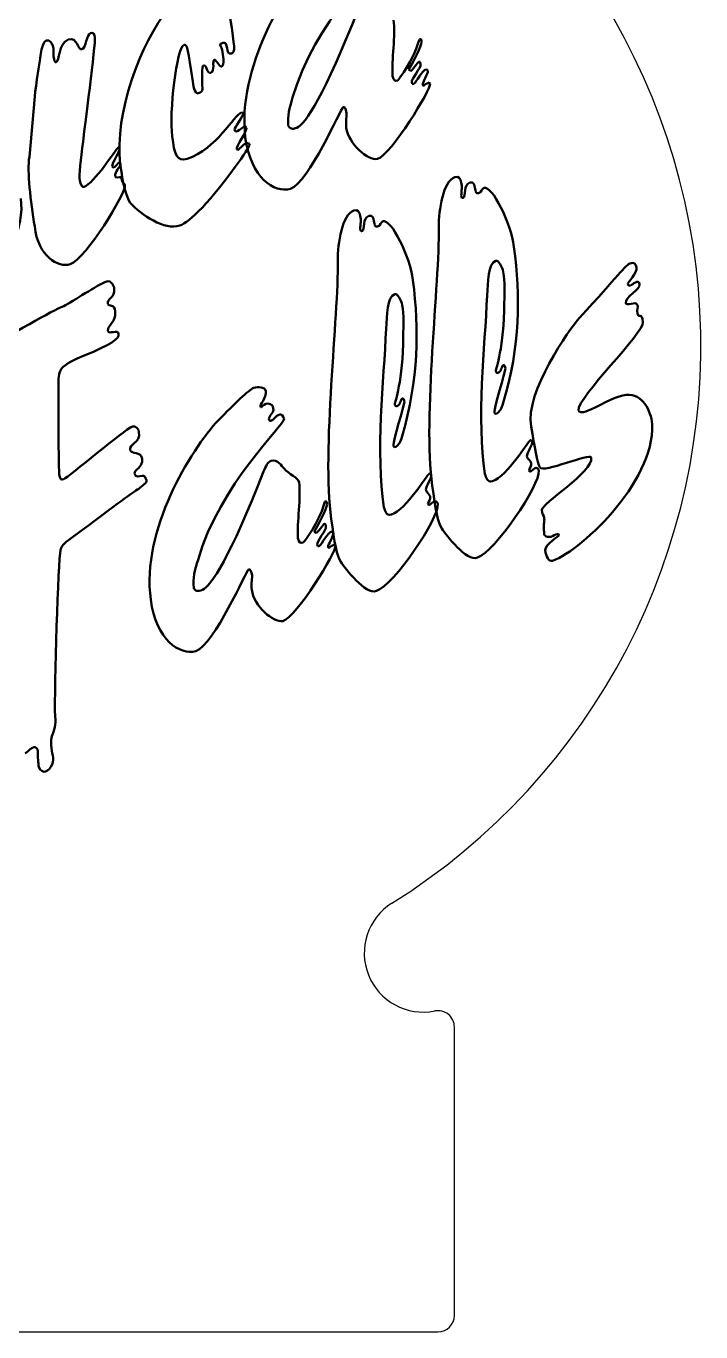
# Model space of a CAD drawing. Extents: x -7.5 to 32.5, y 0 to 60.
# Drawn here: x 11.97 to 32.5, y 0 to 39.72 of the extents above; entities that cross this region are included whole.
import ezdxf

# ---------------------------------------------------------------- set-up
doc = ezdxf.new("R2010")
doc.units = 0
doc.layers.add('Board_Outline', color=6, linetype='CONTINUOUS')
doc.layers.add('RFSR_Logo', color=7, linetype='CONTINUOUS', lineweight=50)

msp = doc.modelspace()

# ---------------------------------------------------------------- linework, layer by layer
at = {"layer": 'Board_Outline', "linetype": 'Continuous'}
for p, q in [((25, 0.5), (25, 9.272)), ((0.5, 0), (24.5, 0))]:
    msp.add_line(p, q, dxfattribs=at)
for centre, radius, start, end in [((12.5, 30), 20, 302.0054, 64.0794), ((24.05, 11.52), 1.792, 122.0054, 281.3206), ((24.5, 9.272), 0.5, 0, 101.3206), ((24.5, 0.5), 0.5, 270, 0)]:
    msp.add_arc(centre, radius, start, end, dxfattribs=at)
at = {"layer": 'RFSR_Logo', "color": 7}
for points in [[(23.902, 39.217), (23.935, 39.315)], [(23.902, 39.217), (23.935, 39.315)], [(23.608, 38.399), (23.673, 38.366)], [(23.608, 38.399), (23.673, 38.366)], [(24.229, 38.007), (24.262, 37.974)], [(24.229, 38.007), (24.262, 37.974)], [(12.066, 35.751), (12.229, 37.582), (12.229, 37.582)], [(12.066, 35.751), (12.229, 37.582), (12.229, 37.582)], [(18.671, 36.176), (18.769, 36.143)], [(18.671, 36.176), (18.769, 36.143)], [(18.376, 35.98), (18.409, 35.947)], [(18.376, 35.98), (18.409, 35.947)], [(21.025, 25.157), (21.057, 25.255)], [(21.025, 25.157), (21.057, 25.255)], [(20.73, 24.34), (20.796, 24.307)], [(20.73, 24.34), (20.796, 24.307)], [(21.352, 23.947), (21.384, 23.915)], [(21.352, 23.947), (21.384, 23.915)]]:
    msp.add_lwpolyline(points, dxfattribs=at)
for points in [[(28.806, 30.846), (28.806, 30.846)], [(28.806, 30.846), (28.806, 30.846)], [(26.485, 28.263), (26.485, 28.263)], [(26.485, 28.263), (26.485, 28.263)], [(17.82, 27.74), (17.82, 27.74)], [(17.82, 27.74), (17.82, 27.74)], [(23.412, 27.25), (23.412, 27.25)], [(23.412, 27.25), (23.412, 27.25)]]:
    msp.add_lwpolyline(points, close=True, dxfattribs=at)
for points in [[(18.638, 36.339), (18.376, 38.432), (19.88, 40.884), (20.698, 41.8)], [(18.638, 36.339), (18.376, 38.432), (19.88, 40.884), (20.698, 41.8)], [(22.692, 41.832), (22.725, 41.669), (20.73, 39.838), (20.076, 37.549)], [(22.692, 41.832), (22.725, 41.669), (20.73, 39.838), (20.076, 37.549)], [(20.207, 36.634), (20.469, 36.732), (21.057, 37.647), (22.071, 40.23)], [(20.207, 36.634), (20.469, 36.732), (21.057, 37.647), (22.071, 40.23)], [(14.878, 35.228), (14.583, 36.732), (15.27, 38.824), (16.153, 40.067)], [(14.878, 35.228), (14.583, 36.732), (15.27, 38.824), (16.153, 40.067)], [(18.18, 39.969), (18.311, 39.086), (18.344, 38.922), (18.213, 38.89)], [(18.18, 39.969), (18.311, 39.086), (18.344, 38.922), (18.213, 38.89)], [(23.15, 39.903), (23.215, 39.478), (23.085, 38.661), (23.117, 38.203)], [(23.15, 39.903), (23.215, 39.478), (23.085, 38.661), (23.117, 38.203)], [(13.243, 39.315), (13.537, 39.413), (13.537, 38.955), (13.668, 39.02)], [(13.243, 39.315), (13.537, 39.413), (13.537, 38.955), (13.668, 39.02)], [(13.668, 39.02), (13.799, 39.053), (13.799, 39.478), (13.93, 39.511)], [(13.668, 39.02), (13.799, 39.053), (13.799, 39.478), (13.93, 39.511)], [(14.06, 39.38), (14.093, 39.217), (13.733, 36.503), (13.701, 36.209)], [(14.06, 39.38), (14.093, 39.217), (13.733, 36.503), (13.701, 36.209)], [(13.93, 39.511), (13.995, 39.544), (14.06, 39.478), (14.06, 39.38)], [(13.93, 39.511), (13.995, 39.544), (14.06, 39.478), (14.06, 39.38)], [(23.935, 39.315), (23.967, 39.347), (24, 39.315), (24, 39.282)], [(23.935, 39.315), (23.967, 39.347), (24, 39.315), (24, 39.282)], [(12.229, 37.582), (12.262, 37.941), (12.393, 38.661), (12.426, 38.955)], [(12.229, 37.582), (12.262, 37.941), (12.393, 38.661), (12.426, 38.955)], [(12.426, 38.955), (12.458, 39.119), (12.524, 39.282), (12.589, 39.282)], [(12.426, 38.955), (12.458, 39.119), (12.524, 39.282), (12.589, 39.282)], [(12.589, 39.282), (12.687, 39.315), (12.752, 39.217), (12.785, 39.119)], [(12.589, 39.282), (12.687, 39.315), (12.752, 39.217), (12.785, 39.119)], [(12.785, 39.119), (12.818, 39.053), (12.785, 38.792), (12.818, 38.726)], [(12.785, 39.119), (12.818, 39.053), (12.785, 38.792), (12.818, 38.726)], [(12.883, 38.628), (12.981, 38.661), (12.949, 39.184), (13.243, 39.315)], [(12.883, 38.628), (12.981, 38.661), (12.949, 39.184), (13.243, 39.315)], [(16.774, 39.151), (16.545, 39.086), (16.316, 37.091), (16.414, 36.372)], [(16.774, 39.151), (16.545, 39.086), (16.316, 37.091), (16.414, 36.372)], [(17.036, 38.04), (16.905, 38.988), (16.872, 39.184), (16.774, 39.151)], [(17.036, 38.04), (16.905, 38.988), (16.872, 39.184), (16.774, 39.151)], [(17.951, 39.217), (17.886, 39.184), (17.853, 39.184), (17.886, 39.119)], [(17.951, 39.217), (17.886, 39.184), (17.853, 39.184), (17.886, 39.119)], [(17.886, 39.119), (17.919, 39.053), (17.951, 38.955), (17.951, 38.857)], [(17.886, 39.119), (17.919, 39.053), (17.951, 38.955), (17.951, 38.857)], [(18.213, 38.89), (18.017, 38.824), (18.147, 39.282), (17.951, 39.217)], [(18.213, 38.89), (18.017, 38.824), (18.147, 39.282), (17.951, 39.217)], [(23.281, 38.072), (23.313, 38.105), (23.771, 38.726), (23.902, 39.217)], [(23.281, 38.072), (23.313, 38.105), (23.771, 38.726), (23.902, 39.217)], [(24, 39.282), (24.033, 39.217), (23.869, 38.857), (23.608, 38.399)], [(24, 39.282), (24.033, 39.217), (23.869, 38.857), (23.608, 38.399)], [(12.818, 38.726), (12.818, 38.693), (12.851, 38.595), (12.883, 38.628)], [(12.818, 38.726), (12.818, 38.693), (12.851, 38.595), (12.883, 38.628)], [(17.592, 38.301), (17.461, 38.268), (17.461, 38.563), (17.363, 38.53)], [(17.592, 38.301), (17.461, 38.268), (17.461, 38.563), (17.363, 38.53)], [(17.69, 38.693), (17.624, 38.661), (17.722, 38.366), (17.592, 38.301)], [(17.69, 38.693), (17.624, 38.661), (17.722, 38.366), (17.592, 38.301)], [(17.919, 38.497), (17.853, 38.465), (17.755, 38.726), (17.69, 38.693)], [(17.919, 38.497), (17.853, 38.465), (17.755, 38.726), (17.69, 38.693)], [(17.951, 38.857), (17.984, 38.661), (17.984, 38.53), (17.919, 38.497)], [(17.951, 38.857), (17.984, 38.661), (17.984, 38.53), (17.919, 38.497)], [(23.673, 38.366), (23.706, 38.366), (23.902, 38.628), (23.902, 38.628)], [(23.673, 38.366), (23.706, 38.366), (23.902, 38.628), (23.902, 38.628)], [(23.967, 38.563), (24, 38.465), (23.673, 38.105), (23.706, 38.007)], [(23.967, 38.563), (24, 38.465), (23.673, 38.105), (23.706, 38.007)], [(23.902, 38.628), (23.935, 38.661), (23.967, 38.628), (23.967, 38.563)], [(23.902, 38.628), (23.935, 38.661), (23.967, 38.628), (23.967, 38.563)], [(17.363, 38.53), (17.297, 38.497), (17.33, 38.138), (17.33, 37.811)], [(17.363, 38.53), (17.297, 38.497), (17.33, 38.138), (17.33, 37.811)], [(23.117, 38.203), (23.15, 38.072), (23.183, 38.04), (23.281, 38.072)], [(23.117, 38.203), (23.15, 38.072), (23.183, 38.04), (23.281, 38.072)], [(23.771, 37.974), (23.837, 38.007), (24.033, 38.399), (24.131, 38.399)], [(23.771, 37.974), (23.837, 38.007), (24.033, 38.399), (24.131, 38.399)], [(24.196, 38.366), (24.196, 38.268), (24.033, 38.007), (24.033, 37.941)], [(24.196, 38.366), (24.196, 38.268), (24.033, 38.007), (24.033, 37.941)], [(24.131, 38.399), (24.164, 38.399), (24.196, 38.399), (24.196, 38.366)], [(24.131, 38.399), (24.164, 38.399), (24.196, 38.399), (24.196, 38.366)], [(17.199, 37.68), (17.134, 37.647), (17.068, 37.811), (17.036, 38.04)], [(17.199, 37.68), (17.134, 37.647), (17.068, 37.811), (17.036, 38.04)], [(17.33, 37.811), (17.33, 37.745), (17.297, 37.713), (17.199, 37.68)], [(17.33, 37.811), (17.33, 37.745), (17.297, 37.713), (17.199, 37.68)], [(24.262, 37.974), (24.294, 37.811), (23.085, 35.816), (22.66, 35.685)], [(24.262, 37.974), (24.294, 37.811), (23.085, 35.816), (22.66, 35.685)], [(23.706, 38.007), (23.706, 37.974), (23.738, 37.941), (23.771, 37.974)], [(23.706, 38.007), (23.706, 37.974), (23.738, 37.941), (23.771, 37.974)], [(24.033, 37.941), (24.033, 37.909), (24.065, 37.909), (24.065, 37.909)], [(24.033, 37.941), (24.033, 37.909), (24.065, 37.909), (24.065, 37.909)], [(24.065, 37.909), (24.098, 37.941), (24.131, 37.974), (24.229, 38.007)], [(24.065, 37.909), (24.098, 37.941), (24.131, 37.974), (24.229, 38.007)], [(20.076, 37.549), (19.978, 37.222), (19.913, 36.993), (19.946, 36.699)], [(20.076, 37.549), (19.978, 37.222), (19.913, 36.993), (19.946, 36.699)], [(16.872, 35.685), (17.755, 35.98), (18.311, 37.026), (18.507, 37.091)], [(16.872, 35.685), (17.755, 35.98), (18.311, 37.026), (18.507, 37.091)], [(18.572, 37.059), (18.572, 36.993), (18.311, 36.634), (18.311, 36.568)], [(18.572, 37.059), (18.572, 36.993), (18.311, 36.634), (18.311, 36.568)], [(18.507, 37.091), (18.54, 37.091), (18.572, 37.091), (18.572, 37.059)], [(18.507, 37.091), (18.54, 37.091), (18.572, 37.091), (18.572, 37.059)], [(21.613, 37.255), (21.548, 37.222), (20.567, 34.966), (20.011, 34.77)], [(21.613, 37.255), (21.548, 37.222), (20.567, 34.966), (20.011, 34.77)], [(21.711, 37.124), (21.679, 37.189), (21.679, 37.287), (21.613, 37.255)], [(21.711, 37.124), (21.679, 37.189), (21.679, 37.287), (21.613, 37.255)], [(21.711, 36.634), (21.679, 36.83), (21.744, 36.993), (21.711, 37.124)], [(21.711, 36.634), (21.679, 36.83), (21.744, 36.993), (21.711, 37.124)], [(18.311, 36.568), (18.311, 36.535), (18.344, 36.503), (18.409, 36.535)], [(18.311, 36.568), (18.311, 36.535), (18.344, 36.503), (18.409, 36.535)], [(18.671, 36.634), (18.703, 36.535), (18.344, 36.045), (18.376, 35.98)], [(18.671, 36.634), (18.703, 36.535), (18.344, 36.045), (18.376, 35.98)], [(18.409, 36.535), (18.474, 36.568), (18.572, 36.666), (18.605, 36.666)], [(18.409, 36.535), (18.474, 36.568), (18.572, 36.666), (18.605, 36.666)], [(18.605, 36.666), (18.638, 36.699), (18.671, 36.634), (18.671, 36.634)], [(18.605, 36.666), (18.638, 36.699), (18.671, 36.634), (18.671, 36.634)], [(19.946, 36.699), (19.978, 36.601), (20.076, 36.568), (20.207, 36.634)], [(19.946, 36.699), (19.978, 36.601), (20.076, 36.568), (20.207, 36.634)], [(22.66, 35.685), (22.365, 35.62), (21.777, 36.143), (21.711, 36.634)], [(22.66, 35.685), (22.365, 35.62), (21.777, 36.143), (21.711, 36.634)], [(13.701, 36.209), (13.635, 35.685), (13.57, 35.162), (13.603, 35.031)], [(13.701, 36.209), (13.635, 35.685), (13.57, 35.162), (13.603, 35.031)], [(16.414, 36.372), (16.48, 35.816), (16.545, 35.587), (16.872, 35.685)], [(16.414, 36.372), (16.48, 35.816), (16.545, 35.587), (16.872, 35.685)], [(18.409, 35.947), (18.442, 35.98), (18.638, 36.176), (18.671, 36.176)], [(18.409, 35.947), (18.442, 35.98), (18.638, 36.176), (18.671, 36.176)], [(20.011, 34.77), (19.521, 34.639), (18.801, 35.097), (18.638, 36.339)], [(20.011, 34.77), (19.521, 34.639), (18.801, 35.097), (18.638, 36.339)], [(13.733, 34.835), (14.028, 34.933), (14.714, 35.98), (14.747, 36.012)], [(13.733, 34.835), (14.028, 34.933), (14.714, 35.98), (14.747, 36.012)], [(14.812, 35.98), (14.812, 35.914), (14.583, 35.555), (14.583, 35.456)], [(14.812, 35.98), (14.812, 35.914), (14.583, 35.555), (14.583, 35.456)], [(14.747, 36.012), (14.78, 36.045), (14.812, 36.045), (14.812, 35.98)], [(14.747, 36.012), (14.78, 36.045), (14.812, 36.045), (14.812, 35.98)], [(18.769, 36.143), (18.769, 36.11), (18.736, 36.012), (18.507, 35.685)], [(18.769, 36.143), (18.769, 36.11), (18.736, 36.012), (18.507, 35.685)], [(12.229, 33.625), (12.099, 34.41), (12, 35.293), (12.066, 35.751)], [(12.229, 33.625), (12.099, 34.41), (12, 35.293), (12.066, 35.751)], [(14.583, 35.456), (14.583, 35.424), (14.616, 35.424), (14.649, 35.424)], [(14.583, 35.456), (14.583, 35.424), (14.616, 35.424), (14.649, 35.424)], [(14.649, 35.424), (14.714, 35.456), (14.747, 35.555), (14.78, 35.555)], [(14.649, 35.424), (14.714, 35.456), (14.747, 35.555), (14.78, 35.555)], [(14.845, 35.522), (14.845, 35.489), (14.649, 35.26), (14.682, 35.162)], [(14.845, 35.522), (14.845, 35.489), (14.649, 35.26), (14.682, 35.162)], [(14.78, 35.555), (14.812, 35.555), (14.845, 35.555), (14.845, 35.522)], [(14.78, 35.555), (14.812, 35.555), (14.845, 35.555), (14.845, 35.522)], [(18.507, 35.685), (17.559, 34.345), (16.938, 33.756), (16.643, 33.658)], [(18.507, 35.685), (17.559, 34.345), (16.938, 33.756), (16.643, 33.658)], [(13.603, 35.031), (13.635, 34.901), (13.668, 34.803), (13.733, 34.835)], [(13.603, 35.031), (13.635, 34.901), (13.668, 34.803), (13.733, 34.835)], [(14.682, 35.162), (14.682, 35.097), (14.812, 35.13), (14.845, 35.13)], [(14.682, 35.162), (14.682, 35.097), (14.812, 35.13), (14.845, 35.13)], [(14.845, 35.13), (14.878, 35.13), (14.878, 34.999), (14.91, 34.966)], [(14.845, 35.13), (14.878, 35.13), (14.878, 34.999), (14.91, 34.966)], [(15.139, 34.345), (15.009, 34.508), (14.91, 34.966), (14.878, 35.228)], [(15.139, 34.345), (15.009, 34.508), (14.91, 34.966), (14.878, 35.228)], [(14.91, 34.966), (14.943, 34.933), (14.976, 34.933), (14.976, 34.868)], [(14.91, 34.966), (14.943, 34.933), (14.976, 34.933), (14.976, 34.868)], [(24.523, 33.593), (24.523, 34.149), (24.654, 34.999), (25.014, 35.13)], [(24.523, 33.593), (24.523, 34.149), (24.654, 34.999), (25.014, 35.13)], [(25.014, 35.13), (25.144, 35.162), (25.177, 35.097), (25.21, 34.966)], [(25.014, 35.13), (25.144, 35.162), (25.177, 35.097), (25.21, 34.966)], [(25.21, 34.966), (25.243, 34.835), (25.21, 34.704), (25.21, 34.574)], [(25.21, 34.966), (25.243, 34.835), (25.21, 34.704), (25.21, 34.574)], [(25.275, 34.508), (25.341, 34.541), (25.275, 34.901), (25.471, 34.966)], [(25.275, 34.508), (25.341, 34.541), (25.275, 34.901), (25.471, 34.966)], [(25.471, 34.966), (25.7, 35.031), (25.569, 34.574), (25.733, 34.639)], [(25.471, 34.966), (25.7, 35.031), (25.569, 34.574), (25.733, 34.639)], [(14.976, 34.868), (15.009, 34.672), (13.799, 32.645), (13.308, 32.481)], [(14.976, 34.868), (15.009, 34.672), (13.799, 32.645), (13.308, 32.481)], [(25.21, 34.574), (25.21, 34.508), (25.243, 34.476), (25.275, 34.508)], [(25.21, 34.574), (25.21, 34.508), (25.243, 34.476), (25.275, 34.508)], [(25.733, 34.639), (25.831, 34.672), (25.831, 34.77), (25.896, 34.803)], [(25.733, 34.639), (25.831, 34.672), (25.831, 34.77), (25.896, 34.803)], [(25.896, 34.803), (26.158, 34.868), (26.714, 33.756), (26.812, 33.004)], [(25.896, 34.803), (26.158, 34.868), (26.714, 33.756), (26.812, 33.004)], [(11.804, 34.476), (12.066, 32.743), (9.712, 30.487), (8.796, 30.16)], [(11.804, 34.476), (12.066, 32.743), (9.712, 30.487), (8.796, 30.16)], [(16.643, 33.658), (16.186, 33.495), (15.466, 33.985), (15.139, 34.345)], [(16.643, 33.658), (16.186, 33.495), (15.466, 33.985), (15.139, 34.345)], [(21.45, 32.579), (21.45, 33.135), (21.581, 33.985), (21.94, 34.116)], [(21.45, 32.579), (21.45, 33.135), (21.581, 33.985), (21.94, 34.116)], [(21.94, 34.116), (22.071, 34.149), (22.104, 34.083), (22.136, 33.952)], [(21.94, 34.116), (22.071, 34.149), (22.104, 34.083), (22.136, 33.952)], [(22.136, 33.952), (22.169, 33.822), (22.136, 33.691), (22.136, 33.56)], [(22.136, 33.952), (22.169, 33.822), (22.136, 33.691), (22.136, 33.56)], [(22.202, 33.495), (22.267, 33.527), (22.202, 33.887), (22.398, 33.952)], [(22.202, 33.495), (22.267, 33.527), (22.202, 33.887), (22.398, 33.952)], [(22.398, 33.952), (22.627, 34.018), (22.496, 33.56), (22.66, 33.625)], [(22.398, 33.952), (22.627, 34.018), (22.496, 33.56), (22.66, 33.625)], [(22.66, 33.625), (22.758, 33.658), (22.758, 33.756), (22.823, 33.789)], [(22.66, 33.625), (22.758, 33.658), (22.758, 33.756), (22.823, 33.789)], [(22.823, 33.789), (23.085, 33.854), (23.64, 32.743), (23.738, 31.991)], [(22.823, 33.789), (23.085, 33.854), (23.64, 32.743), (23.738, 31.991)], [(13.308, 32.481), (12.949, 32.35), (12.327, 32.743), (12.229, 33.625)], [(13.308, 32.481), (12.949, 32.35), (12.327, 32.743), (12.229, 33.625)], [(22.136, 33.56), (22.136, 33.495), (22.169, 33.462), (22.202, 33.495)], [(22.136, 33.56), (22.136, 33.495), (22.169, 33.462), (22.202, 33.495)], [(24.327, 25.746), (24.033, 27.806), (24.556, 31.958), (24.523, 33.593)], [(24.327, 25.746), (24.033, 27.806), (24.556, 31.958), (24.523, 33.593)], [(26.812, 33.004), (27.008, 31.5), (27.008, 29.996), (26.485, 28.263)], [(26.812, 33.004), (27.008, 31.5), (27.008, 29.996), (26.485, 28.263)], [(21.254, 24.732), (20.959, 26.792), (21.482, 30.944), (21.45, 32.579)], [(21.254, 24.732), (20.959, 26.792), (21.482, 30.944), (21.45, 32.579)], [(26.256, 32.579), (26.027, 32.514), (26.027, 31.925), (25.995, 31.533)], [(26.256, 32.579), (26.027, 32.514), (26.027, 31.925), (25.995, 31.533)], [(26.485, 32.252), (26.452, 32.383), (26.354, 32.612), (26.256, 32.579)], [(26.485, 32.252), (26.452, 32.383), (26.354, 32.612), (26.256, 32.579)], [(26.518, 31.304), (26.518, 31.631), (26.55, 31.925), (26.485, 32.252)], [(26.518, 31.304), (26.518, 31.631), (26.55, 31.925), (26.485, 32.252)], [(28.806, 30.846), (30.016, 32.154), (30.18, 32.448), (30.376, 32.514)], [(28.806, 30.846), (30.016, 32.154), (30.18, 32.448), (30.376, 32.514)], [(30.539, 32.383), (30.572, 32.22), (30.278, 31.925), (30.278, 31.893)], [(30.539, 32.383), (30.572, 32.22), (30.278, 31.925), (30.278, 31.893)], [(30.376, 32.514), (30.441, 32.547), (30.539, 32.481), (30.539, 32.383)], [(30.376, 32.514), (30.441, 32.547), (30.539, 32.481), (30.539, 32.383)], [(13.112, 31.206), (13.374, 31.337), (14.158, 31.86), (14.42, 31.958)], [(13.112, 31.206), (13.374, 31.337), (14.158, 31.86), (14.42, 31.958)], [(14.42, 31.958), (14.551, 31.991), (14.649, 31.827), (14.649, 31.729)], [(14.42, 31.958), (14.551, 31.991), (14.649, 31.827), (14.649, 31.729)], [(23.738, 31.991), (23.935, 30.487), (23.902, 28.983), (23.412, 27.25)], [(23.738, 31.991), (23.935, 30.487), (23.902, 28.983), (23.412, 27.25)], [(30.637, 31.86), (30.67, 31.729), (30.18, 31.468), (30.212, 31.304)], [(30.637, 31.86), (30.67, 31.729), (30.18, 31.468), (30.212, 31.304)], [(30.278, 31.893), (30.278, 31.827), (30.31, 31.827), (30.343, 31.827)], [(30.278, 31.893), (30.278, 31.827), (30.31, 31.827), (30.343, 31.827)], [(30.343, 31.827), (30.409, 31.86), (30.441, 31.893), (30.507, 31.925)], [(30.343, 31.827), (30.409, 31.86), (30.441, 31.893), (30.507, 31.925)], [(30.507, 31.925), (30.572, 31.958), (30.637, 31.958), (30.637, 31.86)], [(30.507, 31.925), (30.572, 31.958), (30.637, 31.958), (30.637, 31.86)], [(14.649, 31.729), (14.682, 31.468), (14.42, 31.435), (14.453, 31.271)], [(14.649, 31.729), (14.682, 31.468), (14.42, 31.435), (14.453, 31.271)], [(23.183, 31.566), (22.954, 31.5), (22.954, 30.912), (22.921, 30.519)], [(23.183, 31.566), (22.954, 31.5), (22.954, 30.912), (22.921, 30.519)], [(23.412, 31.239), (23.379, 31.369), (23.281, 31.598), (23.183, 31.566)], [(23.412, 31.239), (23.379, 31.369), (23.281, 31.598), (23.183, 31.566)], [(25.995, 31.533), (25.929, 29.963), (25.668, 27.74), (25.929, 26.105)], [(25.995, 31.533), (25.929, 29.963), (25.668, 27.74), (25.929, 26.105)], [(7.39, 27.806), (8.469, 28.59), (12.393, 30.912), (13.112, 31.206)], [(7.39, 27.806), (8.469, 28.59), (12.393, 30.912), (13.112, 31.206)], [(14.453, 31.271), (14.485, 31.173), (14.649, 31.304), (14.682, 31.042)], [(14.453, 31.271), (14.485, 31.173), (14.649, 31.304), (14.682, 31.042)], [(14.682, 31.042), (14.714, 30.716), (14.453, 30.65), (14.453, 30.454)], [(14.682, 31.042), (14.714, 30.716), (14.453, 30.65), (14.453, 30.454)], [(23.444, 30.29), (23.444, 30.617), (23.477, 30.912), (23.412, 31.239)], [(23.444, 30.29), (23.444, 30.617), (23.477, 30.912), (23.412, 31.239)], [(26.256, 29.244), (26.256, 29.277), (26.518, 29.963), (26.518, 31.304)], [(26.256, 29.244), (26.256, 29.277), (26.518, 29.963), (26.518, 31.304)], [(30.212, 31.304), (30.212, 31.239), (30.31, 31.271), (30.376, 31.271)], [(30.212, 31.304), (30.212, 31.239), (30.31, 31.271), (30.376, 31.271)], [(30.376, 31.271), (30.474, 31.304), (30.539, 31.304), (30.572, 31.239)], [(30.376, 31.271), (30.474, 31.304), (30.539, 31.304), (30.572, 31.239)], [(30.572, 31.239), (30.605, 31.173), (30.539, 31.108), (30.572, 30.977)], [(30.572, 31.239), (30.605, 31.173), (30.539, 31.108), (30.572, 30.977)], [(30.572, 30.977), (30.605, 30.814), (30.703, 31.042), (30.736, 30.716)], [(30.572, 30.977), (30.605, 30.814), (30.703, 31.042), (30.736, 30.716)], [(27.335, 27.544), (27.139, 28.59), (28.512, 30.519), (28.806, 30.846)], [(27.335, 27.544), (27.139, 28.59), (28.512, 30.519), (28.806, 30.846)], [(30.736, 30.716), (30.768, 30.389), (28.741, 28.427), (28.774, 28.034)], [(30.736, 30.716), (30.768, 30.389), (28.741, 28.427), (28.774, 28.034)], [(14.78, 30.356), (14.812, 30.225), (14.551, 30.029), (13.733, 29.702)], [(14.78, 30.356), (14.812, 30.225), (14.551, 30.029), (13.733, 29.702)], [(14.453, 30.454), (14.485, 30.323), (14.78, 30.519), (14.78, 30.356)], [(14.453, 30.454), (14.485, 30.323), (14.78, 30.519), (14.78, 30.356)], [(22.921, 30.519), (22.856, 28.95), (22.594, 26.727), (22.856, 25.092)], [(22.921, 30.519), (22.856, 28.95), (22.594, 26.727), (22.856, 25.092)], [(23.183, 28.231), (23.183, 28.263), (23.444, 28.95), (23.444, 30.29)], [(23.183, 28.231), (23.183, 28.263), (23.444, 28.95), (23.444, 30.29)], [(13.733, 29.702), (13.505, 29.604), (13.145, 29.44), (13.047, 29.31)], [(13.733, 29.702), (13.505, 29.604), (13.145, 29.44), (13.047, 29.31)], [(26.485, 29.408), (26.42, 29.375), (26.452, 29.211), (26.322, 29.179)], [(26.485, 29.408), (26.42, 29.375), (26.452, 29.211), (26.322, 29.179)], [(26.55, 29.31), (26.55, 29.342), (26.518, 29.44), (26.485, 29.408)], [(26.55, 29.31), (26.55, 29.342), (26.518, 29.44), (26.485, 29.408)], [(13.047, 29.31), (12.981, 29.211), (12.949, 29.048), (12.949, 28.885)], [(13.047, 29.31), (12.981, 29.211), (12.949, 29.048), (12.949, 28.885)], [(26.223, 28.002), (26.191, 28.067), (26.55, 29.211), (26.55, 29.31)], [(26.223, 28.002), (26.191, 28.067), (26.55, 29.211), (26.55, 29.31)], [(26.322, 29.179), (26.289, 29.146), (26.256, 29.211), (26.256, 29.244)], [(26.322, 29.179), (26.289, 29.146), (26.256, 29.211), (26.256, 29.244)], [(12.949, 28.885), (12.949, 28.656), (12.949, 26.171), (12.981, 26.04)], [(12.949, 28.885), (12.949, 28.656), (12.949, 26.171), (12.981, 26.04)], [(17.82, 27.74), (18.311, 28.231), (18.736, 28.656), (18.899, 28.721)], [(17.82, 27.74), (18.311, 28.231), (18.736, 28.656), (18.899, 28.721)], [(18.899, 28.721), (19.03, 28.754), (19.226, 28.754), (19.259, 28.623)], [(18.899, 28.721), (19.03, 28.754), (19.226, 28.754), (19.259, 28.623)], [(19.259, 28.623), (19.292, 28.427), (19.063, 28.165), (19.096, 28.165)], [(19.259, 28.623), (19.292, 28.427), (19.063, 28.165), (19.096, 28.165)], [(30.016, 28.459), (30.605, 28.656), (30.899, 28.198), (30.997, 27.773)], [(30.016, 28.459), (30.605, 28.656), (30.899, 28.198), (30.997, 27.773)], [(19.128, 28.132), (19.161, 28.165), (19.194, 28.198), (19.259, 28.231)], [(19.128, 28.132), (19.161, 28.165), (19.194, 28.198), (19.259, 28.231)], [(19.259, 28.231), (19.324, 28.263), (19.488, 28.231), (19.488, 28.1)], [(19.259, 28.231), (19.324, 28.263), (19.488, 28.231), (19.488, 28.1)], [(23.15, 26.988), (23.117, 27.054), (23.477, 28.198), (23.477, 28.296)], [(23.15, 26.988), (23.117, 27.054), (23.477, 28.198), (23.477, 28.296)], [(23.248, 28.165), (23.215, 28.132), (23.183, 28.198), (23.183, 28.231)], [(23.248, 28.165), (23.215, 28.132), (23.183, 28.198), (23.183, 28.231)], [(23.412, 28.394), (23.346, 28.361), (23.379, 28.198), (23.248, 28.165)], [(23.412, 28.394), (23.346, 28.361), (23.379, 28.198), (23.248, 28.165)], [(23.477, 28.296), (23.477, 28.329), (23.444, 28.427), (23.412, 28.394)], [(23.477, 28.296), (23.477, 28.329), (23.444, 28.427), (23.412, 28.394)], [(26.485, 28.263), (26.42, 28.067), (26.387, 28.002), (26.289, 27.936)], [(26.485, 28.263), (26.42, 28.067), (26.387, 28.002), (26.289, 27.936)], [(29.003, 28.002), (29.133, 28.034), (29.722, 28.361), (30.016, 28.459)], [(29.003, 28.002), (29.133, 28.034), (29.722, 28.361), (30.016, 28.459)], [(19.096, 28.165), (19.096, 28.132), (19.128, 28.132), (19.128, 28.132)], [(19.096, 28.165), (19.096, 28.132), (19.128, 28.132), (19.128, 28.132)], [(19.488, 28.1), (19.521, 27.969), (19.357, 27.871), (19.357, 27.773)], [(19.488, 28.1), (19.521, 27.969), (19.357, 27.871), (19.357, 27.773)], [(19.39, 27.707), (19.521, 27.74), (19.553, 27.871), (19.684, 27.904)], [(19.39, 27.707), (19.521, 27.74), (19.553, 27.871), (19.684, 27.904)], [(19.684, 27.904), (19.75, 27.936), (19.782, 27.871), (19.815, 27.773)], [(19.684, 27.904), (19.75, 27.936), (19.782, 27.871), (19.815, 27.773)], [(26.289, 27.936), (26.223, 27.904), (26.223, 27.969), (26.223, 28.002)], [(26.289, 27.936), (26.223, 27.904), (26.223, 27.969), (26.223, 28.002)], [(28.774, 28.034), (28.774, 27.969), (28.905, 27.969), (29.003, 28.002)], [(28.774, 28.034), (28.774, 27.969), (28.905, 27.969), (29.003, 28.002)], [(13.112, 25.942), (13.276, 26.007), (14.943, 27.446), (15.205, 27.544)], [(13.112, 25.942), (13.276, 26.007), (14.943, 27.446), (15.205, 27.544)], [(15.205, 27.544), (15.303, 27.577), (15.401, 27.446), (15.401, 27.38)], [(15.205, 27.544), (15.303, 27.577), (15.401, 27.446), (15.401, 27.38)], [(15.761, 22.28), (15.466, 24.372), (16.97, 26.825), (17.82, 27.74)], [(15.761, 22.28), (15.466, 24.372), (16.97, 26.825), (17.82, 27.74)], [(19.815, 27.773), (19.848, 27.609), (17.853, 25.778), (17.199, 23.49)], [(19.815, 27.773), (19.848, 27.609), (17.853, 25.778), (17.199, 23.49)], [(19.357, 27.773), (19.357, 27.74), (19.39, 27.707), (19.39, 27.707)], [(19.357, 27.773), (19.357, 27.74), (19.39, 27.707), (19.39, 27.707)], [(27.597, 26.301), (27.531, 26.432), (27.433, 26.923), (27.335, 27.544)], [(27.597, 26.301), (27.531, 26.432), (27.433, 26.923), (27.335, 27.544)], [(30.997, 27.773), (31.259, 26.04), (28.905, 23.784), (27.989, 23.457)], [(30.997, 27.773), (31.259, 26.04), (28.905, 23.784), (27.989, 23.457)], [(15.401, 27.38), (15.466, 27.021), (15.074, 27.021), (15.139, 26.825)], [(15.401, 27.38), (15.466, 27.021), (15.074, 27.021), (15.139, 26.825)], [(23.412, 27.25), (23.346, 27.054), (23.313, 26.988), (23.215, 26.923)], [(23.412, 27.25), (23.346, 27.054), (23.313, 26.988), (23.215, 26.923)], [(26.158, 25.876), (26.616, 26.04), (27.237, 27.086), (27.302, 27.119)], [(26.158, 25.876), (26.616, 26.04), (27.237, 27.086), (27.302, 27.119)], [(27.368, 27.086), (27.4, 26.988), (27.204, 26.759), (27.204, 26.628)], [(27.368, 27.086), (27.4, 26.988), (27.204, 26.759), (27.204, 26.628)], [(27.302, 27.119), (27.335, 27.152), (27.335, 27.086), (27.368, 27.086)], [(27.302, 27.119), (27.335, 27.152), (27.335, 27.086), (27.368, 27.086)], [(15.139, 26.825), (15.172, 26.694), (15.466, 26.792), (15.499, 26.563)], [(15.139, 26.825), (15.172, 26.694), (15.466, 26.792), (15.499, 26.563)], [(23.215, 26.923), (23.15, 26.89), (23.15, 26.955), (23.15, 26.988)], [(23.215, 26.923), (23.15, 26.89), (23.15, 26.955), (23.15, 26.988)], [(27.204, 26.628), (27.237, 26.53), (27.335, 26.498), (27.335, 26.432)], [(27.204, 26.628), (27.237, 26.53), (27.335, 26.498), (27.335, 26.432)], [(29.166, 26.596), (29.133, 26.759), (27.695, 26.105), (27.597, 26.301)], [(29.166, 26.596), (29.133, 26.759), (27.695, 26.105), (27.597, 26.301)], [(15.499, 26.563), (15.532, 26.269), (15.237, 26.236), (15.27, 26.105)], [(15.499, 26.563), (15.532, 26.269), (15.237, 26.236), (15.27, 26.105)], [(19.194, 26.171), (19.259, 26.334), (19.324, 26.465), (19.423, 26.498)], [(19.194, 26.171), (19.259, 26.334), (19.324, 26.465), (19.423, 26.498)], [(19.423, 26.498), (19.619, 26.563), (19.75, 26.334), (19.815, 26.269)], [(19.423, 26.498), (19.619, 26.563), (19.75, 26.334), (19.815, 26.269)], [(19.815, 26.269), (19.946, 26.105), (20.273, 25.975), (20.273, 25.844)], [(19.815, 26.269), (19.946, 26.105), (20.273, 25.975), (20.273, 25.844)], [(27.335, 26.432), (27.368, 26.334), (27.27, 26.269), (27.27, 26.203)], [(27.335, 26.432), (27.368, 26.334), (27.27, 26.269), (27.27, 26.203)], [(27.302, 26.171), (27.368, 26.203), (27.4, 26.236), (27.433, 26.269)], [(27.302, 26.171), (27.368, 26.203), (27.4, 26.236), (27.433, 26.269)], [(27.433, 26.269), (27.499, 26.301), (27.564, 26.269), (27.564, 26.203)], [(27.433, 26.269), (27.499, 26.301), (27.564, 26.269), (27.564, 26.203)], [(27.662, 24.994), (27.629, 25.19), (29.231, 26.171), (29.166, 26.596)], [(27.662, 24.994), (27.629, 25.19), (29.231, 26.171), (29.166, 26.596)], [(12.981, 26.04), (13.014, 25.942), (13.014, 25.909), (13.112, 25.942)], [(12.981, 26.04), (13.014, 25.942), (13.014, 25.909), (13.112, 25.942)], [(15.27, 26.105), (15.303, 25.975), (15.401, 26.04), (15.499, 26.04)], [(15.27, 26.105), (15.303, 25.975), (15.401, 26.04), (15.499, 26.04)], [(15.63, 25.909), (15.662, 25.844), (15.499, 25.746), (15.401, 25.648)], [(15.63, 25.909), (15.662, 25.844), (15.499, 25.746), (15.401, 25.648)], [(15.499, 26.04), (15.564, 26.073), (15.597, 26.007), (15.63, 25.909)], [(15.499, 26.04), (15.564, 26.073), (15.597, 26.007), (15.63, 25.909)], [(17.33, 22.574), (17.592, 22.672), (18.18, 23.588), (19.194, 26.171)], [(17.33, 22.574), (17.592, 22.672), (18.18, 23.588), (19.194, 26.171)], [(20.273, 25.844), (20.338, 25.419), (20.207, 24.601), (20.24, 24.144)], [(20.273, 25.844), (20.338, 25.419), (20.207, 24.601), (20.24, 24.144)], [(23.085, 24.863), (23.542, 25.026), (24.164, 26.073), (24.229, 26.105)], [(23.085, 24.863), (23.542, 25.026), (24.164, 26.073), (24.229, 26.105)], [(24.294, 26.073), (24.327, 25.975), (24.131, 25.746), (24.131, 25.615)], [(24.294, 26.073), (24.327, 25.975), (24.131, 25.746), (24.131, 25.615)], [(24.229, 26.105), (24.262, 26.138), (24.262, 26.073), (24.294, 26.073)], [(24.229, 26.105), (24.262, 26.138), (24.262, 26.073), (24.294, 26.073)], [(27.564, 26.203), (27.629, 25.778), (26.223, 23.718), (25.7, 23.555)], [(27.564, 26.203), (27.629, 25.778), (26.223, 23.718), (25.7, 23.555)], [(25.929, 26.105), (25.962, 25.975), (25.995, 25.844), (26.158, 25.876)], [(25.929, 26.105), (25.962, 25.975), (25.995, 25.844), (26.158, 25.876)], [(27.27, 26.203), (27.27, 26.171), (27.302, 26.171), (27.302, 26.171)], [(27.27, 26.203), (27.27, 26.171), (27.302, 26.171), (27.302, 26.171)], [(15.401, 25.648), (15.172, 25.517), (14.878, 25.288), (13.341, 24.144)], [(15.401, 25.648), (15.172, 25.517), (14.878, 25.288), (13.341, 24.144)], [(24.131, 25.615), (24.164, 25.517), (24.229, 25.484), (24.262, 25.419)], [(24.131, 25.615), (24.164, 25.517), (24.229, 25.484), (24.262, 25.419)], [(24.621, 24.438), (24.491, 24.601), (24.425, 25.026), (24.327, 25.746)], [(24.621, 24.438), (24.491, 24.601), (24.425, 25.026), (24.327, 25.746)], [(20.403, 24.013), (20.436, 24.045), (20.894, 24.667), (21.025, 25.157)], [(20.403, 24.013), (20.436, 24.045), (20.894, 24.667), (21.025, 25.157)], [(21.123, 25.223), (21.155, 25.124), (20.992, 24.797), (20.73, 24.34)], [(21.123, 25.223), (21.155, 25.124), (20.992, 24.797), (20.73, 24.34)], [(21.057, 25.255), (21.09, 25.288), (21.123, 25.255), (21.123, 25.223)], [(21.057, 25.255), (21.09, 25.288), (21.123, 25.255), (21.123, 25.223)], [(24.491, 25.19), (24.556, 24.765), (23.15, 22.705), (22.627, 22.541)], [(24.491, 25.19), (24.556, 24.765), (23.15, 22.705), (22.627, 22.541)], [(22.856, 25.092), (22.888, 24.961), (22.921, 24.83), (23.085, 24.863)], [(22.856, 25.092), (22.888, 24.961), (22.921, 24.83), (23.085, 24.863)], [(24.262, 25.419), (24.294, 25.321), (24.196, 25.255), (24.196, 25.19)], [(24.262, 25.419), (24.294, 25.321), (24.196, 25.255), (24.196, 25.19)], [(24.196, 25.19), (24.196, 25.157), (24.229, 25.157), (24.229, 25.157)], [(24.196, 25.19), (24.196, 25.157), (24.229, 25.157), (24.229, 25.157)], [(24.229, 25.157), (24.294, 25.19), (24.327, 25.223), (24.36, 25.255)], [(24.229, 25.157), (24.294, 25.19), (24.327, 25.223), (24.36, 25.255)], [(24.36, 25.255), (24.425, 25.288), (24.491, 25.255), (24.491, 25.19)], [(24.36, 25.255), (24.425, 25.288), (24.491, 25.255), (24.491, 25.19)], [(21.548, 23.424), (21.417, 23.588), (21.352, 24.013), (21.254, 24.732)], [(21.548, 23.424), (21.417, 23.588), (21.352, 24.013), (21.254, 24.732)], [(27.727, 24.765), (27.727, 24.83), (27.662, 24.896), (27.662, 24.994)], [(27.727, 24.765), (27.727, 24.83), (27.662, 24.896), (27.662, 24.994)], [(27.727, 24.307), (27.695, 24.634), (27.76, 24.667), (27.727, 24.765)], [(27.727, 24.307), (27.695, 24.634), (27.76, 24.667), (27.727, 24.765)], [(20.796, 24.307), (20.829, 24.307), (21.025, 24.569), (21.025, 24.569)], [(20.796, 24.307), (20.829, 24.307), (21.025, 24.569), (21.025, 24.569)], [(21.09, 24.503), (21.123, 24.405), (20.796, 24.045), (20.829, 23.947)], [(21.09, 24.503), (21.123, 24.405), (20.796, 24.045), (20.829, 23.947)], [(20.894, 23.915), (20.959, 23.947), (21.155, 24.34), (21.254, 24.34)], [(20.894, 23.915), (20.959, 23.947), (21.155, 24.34), (21.254, 24.34)], [(21.025, 24.569), (21.057, 24.601), (21.09, 24.569), (21.09, 24.503)], [(21.025, 24.569), (21.057, 24.601), (21.09, 24.569), (21.09, 24.503)], [(21.319, 24.307), (21.319, 24.209), (21.155, 23.947), (21.155, 23.882)], [(21.319, 24.307), (21.319, 24.209), (21.155, 23.947), (21.155, 23.882)], [(21.254, 24.34), (21.286, 24.34), (21.319, 24.34), (21.319, 24.307)], [(21.254, 24.34), (21.286, 24.34), (21.319, 24.34), (21.319, 24.307)], [(25.7, 23.555), (25.373, 23.424), (24.752, 24.242), (24.621, 24.438)], [(25.7, 23.555), (25.373, 23.424), (24.752, 24.242), (24.621, 24.438)], [(27.989, 24.209), (27.826, 24.144), (27.727, 24.209), (27.727, 24.307)], [(27.989, 24.209), (27.826, 24.144), (27.727, 24.209), (27.727, 24.307)], [(27.76, 23.784), (27.76, 23.947), (28.185, 24.209), (28.185, 24.242)], [(27.76, 23.784), (27.76, 23.947), (28.185, 24.209), (28.185, 24.242)], [(28.153, 24.274), (28.12, 24.274), (28.054, 24.242), (27.989, 24.209)], [(28.153, 24.274), (28.12, 24.274), (28.054, 24.242), (27.989, 24.209)], [(28.185, 24.242), (28.185, 24.274), (28.153, 24.274), (28.153, 24.274)], [(28.185, 24.242), (28.185, 24.274), (28.153, 24.274), (28.153, 24.274)], [(13.341, 24.144), (13.079, 23.98), (13.047, 23.882), (13.014, 23.784)], [(13.341, 24.144), (13.079, 23.98), (13.047, 23.882), (13.014, 23.784)], [(21.384, 23.915), (21.417, 23.751), (20.207, 21.757), (19.782, 21.626)], [(21.384, 23.915), (21.417, 23.751), (20.207, 21.757), (19.782, 21.626)], [(20.24, 24.144), (20.273, 24.013), (20.305, 23.98), (20.403, 24.013)], [(20.24, 24.144), (20.273, 24.013), (20.305, 23.98), (20.403, 24.013)], [(20.829, 23.947), (20.829, 23.915), (20.861, 23.882), (20.894, 23.915)], [(20.829, 23.947), (20.829, 23.915), (20.861, 23.882), (20.894, 23.915)], [(21.155, 23.882), (21.155, 23.849), (21.188, 23.849), (21.188, 23.849)], [(21.155, 23.882), (21.155, 23.849), (21.188, 23.849), (21.188, 23.849)], [(21.188, 23.849), (21.221, 23.882), (21.254, 23.915), (21.352, 23.947)], [(21.188, 23.849), (21.221, 23.882), (21.254, 23.915), (21.352, 23.947)], [(13.014, 23.784), (12.949, 23.49), (12.818, 19.566), (12.851, 18.716)], [(13.014, 23.784), (12.949, 23.49), (12.818, 19.566), (12.851, 18.716)], [(17.199, 23.49), (17.101, 23.163), (17.036, 22.934), (17.068, 22.639)], [(17.199, 23.49), (17.101, 23.163), (17.036, 22.934), (17.068, 22.639)], [(27.989, 23.457), (27.858, 23.424), (27.793, 23.588), (27.76, 23.784)], [(27.989, 23.457), (27.858, 23.424), (27.793, 23.588), (27.76, 23.784)], [(18.736, 23.195), (18.671, 23.163), (17.69, 20.907), (17.134, 20.71)], [(18.736, 23.195), (18.671, 23.163), (17.69, 20.907), (17.134, 20.71)], [(18.834, 23.065), (18.801, 23.13), (18.801, 23.228), (18.736, 23.195)], [(18.834, 23.065), (18.801, 23.13), (18.801, 23.228), (18.736, 23.195)], [(18.834, 22.574), (18.801, 22.77), (18.867, 22.934), (18.834, 23.065)], [(18.834, 22.574), (18.801, 22.77), (18.867, 22.934), (18.834, 23.065)], [(22.627, 22.541), (22.3, 22.411), (21.679, 23.228), (21.548, 23.424)], [(22.627, 22.541), (22.3, 22.411), (21.679, 23.228), (21.548, 23.424)], [(17.134, 20.71), (16.643, 20.58), (15.924, 21.037), (15.761, 22.28)], [(17.134, 20.71), (16.643, 20.58), (15.924, 21.037), (15.761, 22.28)], [(17.068, 22.639), (17.101, 22.541), (17.199, 22.509), (17.33, 22.574)], [(17.068, 22.639), (17.101, 22.541), (17.199, 22.509), (17.33, 22.574)], [(19.782, 21.626), (19.488, 21.561), (18.899, 22.084), (18.834, 22.574)], [(19.782, 21.626), (19.488, 21.561), (18.899, 22.084), (18.834, 22.574)], [(12.851, 18.716), (12.883, 18.487), (12.818, 18.291), (12.752, 18.127)], [(12.851, 18.716), (12.883, 18.487), (12.818, 18.291), (12.752, 18.127)], [(12.752, 18.127), (12.72, 17.997), (12.72, 17.702), (12.785, 17.539)], [(12.752, 18.127), (12.72, 17.997), (12.72, 17.702), (12.785, 17.539)], [(12.164, 17.768), (12.066, 17.735), (12, 17.604), (11.935, 17.604)], [(12.164, 17.768), (12.066, 17.735), (12, 17.604), (11.935, 17.604)], [(12.327, 17.604), (12.327, 17.702), (12.295, 17.833), (12.164, 17.768)], [(12.327, 17.604), (12.327, 17.702), (12.295, 17.833), (12.164, 17.768)], [(12.36, 17.179), (12.327, 17.31), (12.327, 17.506), (12.327, 17.604)], [(12.36, 17.179), (12.327, 17.31), (12.327, 17.506), (12.327, 17.604)], [(12.785, 17.539), (12.818, 17.375), (12.752, 17.114), (12.556, 17.048)], [(12.785, 17.539), (12.818, 17.375), (12.752, 17.114), (12.556, 17.048)], [(12.556, 17.048), (12.491, 17.016), (12.393, 17.081), (12.36, 17.179)], [(12.556, 17.048), (12.491, 17.016), (12.393, 17.081), (12.36, 17.179)]]:
    msp.add_open_spline(points, degree=3, dxfattribs=at)

doc.saveas('drawing.dxf')
